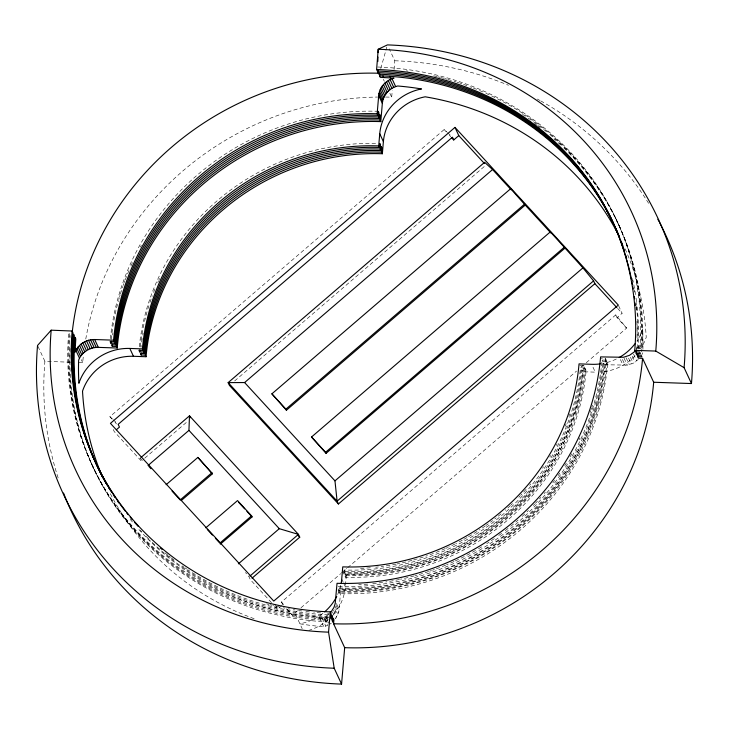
<?xml version="1.0" encoding="UTF-8"?>
<svg xmlns="http://www.w3.org/2000/svg" width="729" height="729" viewBox="0 0 729 729"><rect width="100%" height="100%" fill="white"/><g stroke="black" fill="none" stroke-linecap="round" stroke-linejoin="round"><path stroke-width="0.55" stroke-dasharray="3.65 2.73" d="M638.194 348.854L638.312 346.639A285.157 268.299 -24.9 0 0 637.137 306.827M606.246 360.181L602.054 360.035A246.849 232.259 -24.9 0 1 338.493 586.435L338.147 590.481A251.104 236.26 -24.9 0 0 606.246 360.181L605.517 358.613L601.325 358.468M339.222 588.002A246.849 232.259 -24.9 0 0 602.783 361.602L606.975 361.748L607.704 363.315A251.104 236.26 -24.9 0 1 339.605 593.625L338.876 592.048L339.222 588.002L338.493 586.435M339.605 593.625L339.951 589.57A246.849 232.259 -24.9 0 0 603.512 363.179L607.704 363.315M332.442 611.886L335.632 618.757L338.848 611.339L340.68 591.146L339.951 589.57M579.774 365.448L583.975 365.594L584.704 367.161A225.571 212.239 -24.9 0 1 343.869 574.042L344.216 569.996A221.315 208.23 -24.9 0 0 580.266 369.603M344.945 571.563A221.315 208.23 -24.9 0 0 581.232 368.582L585.433 368.728L586.162 370.296A225.571 212.239 -24.9 0 1 345.327 577.186L344.598 575.609L344.945 571.563L344.216 569.996M345.327 577.186L345.664 573.131A221.315 208.23 -24.9 0 0 581.961 370.159L586.162 370.296M333.709 614.237A49.809 46.866 -24.9 0 0 345.364 586.845L346.393 574.707L345.664 573.131M385.559 97.048A289.413 272.3 -24.9 0 1 391.692 97.194L392.257 90.578M394.052 69.601L394.799 60.771L389.277 48.861M380.775 68.508L385.614 51.331M385.923 50.265L386.826 47.039M636.025 350.139L639.178 344.881L639.041 348.207L638.312 346.639M641.957 354.576L642.823 352.727M340.68 591.146A246.849 232.259 -24.9 0 0 604.232 364.746L627.259 365.111L633.191 363.142L638.267 359.506M112.093 419.102L109.888 416.696L444.161 129.552L446.64 131.84M113.296 429.527L114.243 431.577L141.371 461.083L143.923 458.896M144.779 458.158L187.362 421.572M234.638 380.966L485.049 165.866M282.77 604.806L281.485 602.026L615.759 314.882L626.612 328.068L584.284 364.427M274.541 605.99L277.567 609.28L282.032 605.444M626.612 328.068L617.044 317.662L622.11 313.315L618.31 305.087M286.451 608.806L292.338 615.212L297.523 610.765M300.977 607.795L340.707 573.659M341.573 572.921L346.758 568.465M347.615 567.727L576.511 371.097M580.831 367.389L583.428 365.165M329.253 614.009L324.086 617.518L320.149 618.921A285.157 268.299 -24.9 0 0 327.029 619.404M329.563 624.37L331.294 623.195M322.92 613.28A49.809 46.866 -24.9 0 1 299.92 623.805A285.157 268.299 -24.9 0 0 323.794 626.767L327.722 625.364L324.086 617.518M584.704 367.161L580.503 367.015L581.232 368.582M346.393 574.707A221.315 208.23 -24.9 0 0 582.69 371.726L595.283 372.154L592.094 365.293M37.999 346.448L44.906 361.329L70.467 362.213M78.249 362.477L82.696 362.632A289.413 272.3 -24.9 0 1 83.361 355.88M142.456 460.455L140.068 458.286L141.371 461.083M447.469 132.605L450.777 135.649M109.888 416.696L112.366 418.984M113.195 419.749L117.333 423.558M617.572 308.376L622.11 313.315M444.161 129.552L446.367 131.949M449.31 135.157L450.777 136.751M115.036 422.301L116.503 423.904M271.516 602.692L250.329 579.646L249.036 576.839L245.482 572.511M281.485 602.026L283.654 604.669M287.272 609.061L292.338 615.212M615.613 218.135L616.342 219.702M617.035 221.16L617.8 222.837M618.493 224.295L619.222 225.862M638.322 346.731L639.233 348.69M615.759 314.882L617.044 317.662M633.519 354.021L636.699 360.882M632.271 356.217L635.005 362.094M630.457 357.256L633.191 363.142M628.553 358.112L631.287 363.999M626.111 357.793L629.3 364.655M624.079 358.249L627.259 365.111M622.466 359.47L625.2 365.357M620.397 359.506L623.131 365.393M602.054 360.035L602.783 361.602M603.512 363.179L604.232 364.746M581.961 370.159L582.69 371.726M383.372 79.27L384.292 81.265M389.842 93.212L391.692 97.194M343.869 574.042L343.14 572.475A225.571 212.239 -24.9 0 0 583.975 365.594M341.719 578.999L343.086 581.942M343.541 582.927L345.364 586.845M336.397 603.475L339.122 609.353M336.115 605.453L338.848 611.339M335.158 606.428L338.347 613.289M334.912 609.307L337.645 615.194M333.545 610.155L336.734 617.026M325.927 616.524L329.116 623.386M322.154 618.32L325.799 626.165M319.42 617.354L323.794 626.767M295.555 614.392L302.198 628.708M275.188 604.15L277.567 609.28M81.311 359.643L82.696 362.632M91.316 463.352L92.045 464.929M92.729 466.378L93.503 468.064M94.187 469.522L94.916 471.089M625.163 248.908A285.157 268.299 -24.9 0 1 646.222 337.299A49.809 46.866 -24.9 0 1 640.527 348.954M254.148 618.702A285.157 268.299 -24.9 0 1 109.687 492.43M635.059 355.816A49.809 46.866 -24.9 0 1 600.778 372.054M328.269 619.714A49.809 46.866 -24.9 0 1 308.95 630.33M85.767 339.049A289.413 272.3 -24.9 0 1 377.658 97.048M632.499 278.56A285.157 268.299 -24.9 0 1 635.888 296.976M636.043 298.061A285.157 268.299 -24.9 0 1 636.763 303.537M328.023 617.937A285.157 268.299 -24.9 0 1 138.856 529.445M132.386 521.928A285.157 268.299 -24.9 0 1 130.291 519.367M642.914 349.391A285.157 268.299 -24.9 0 0 642.577 329.453A49.809 46.866 -24.9 0 1 636.882 341.108M616.297 359.033A49.809 46.866 -24.9 0 1 602.619 363.507M58.138 477.85A327.722 308.34 -24.9 0 1 44.906 361.329M394.799 60.771A327.722 308.34 -24.9 0 1 508.468 85.275M537.309 99.044A327.722 308.34 -24.9 0 1 539.852 100.429M540.69 100.903A327.722 308.34 -24.9 0 1 649.812 205.277M585.433 368.728A225.571 212.239 -24.9 0 1 344.598 575.609M141.016 347.305A225.571 212.239 -24.9 0 1 141.226 345.555M141.69 342.056A225.571 212.239 -24.9 0 1 142.21 338.557M142.793 335.067A225.571 212.239 -24.9 0 1 143.112 333.326M140.187 346.612A225.571 212.239 -24.9 0 1 149.099 305.059M149.928 302.517A225.571 212.239 -24.9 0 1 152.306 295.774M153.582 292.429A225.571 212.239 -24.9 0 1 155.596 287.445M157.737 282.506A225.571 212.239 -24.9 0 1 158.475 280.865M158.858 280.054A225.571 212.239 -24.9 0 1 159.615 278.423M139.275 346.794A225.571 212.239 -24.9 0 1 377.048 143.349M569.714 413.881A221.315 208.23 -24.9 0 1 568.866 416.368M566.132 423.777A221.315 208.23 -24.9 0 1 565.157 426.219M557.093 443.852A221.315 208.23 -24.9 0 1 556.273 445.419M550.677 455.479A221.315 208.23 -24.9 0 1 549.766 457.01M543.552 466.742A221.315 208.23 -24.9 0 1 542.549 468.218M530.739 483.901A221.315 208.23 -24.9 0 1 529.6 485.277M526.101 489.35A221.315 208.23 -24.9 0 1 522.511 493.351M521.9 494.016A221.315 208.23 -24.9 0 1 520.67 495.319M520.059 495.975A221.315 208.23 -24.9 0 1 518.811 497.269M512.451 503.611A221.315 208.23 -24.9 0 1 511.147 504.851M510.491 505.47A221.315 208.23 -24.9 0 1 505.161 510.309M501.06 513.836A221.315 208.23 -24.9 0 1 496.877 517.262M496.167 517.818A221.315 208.23 -24.9 0 1 494.754 518.939M492.604 520.588A221.315 208.23 -24.9 0 1 490.444 522.219M488.266 523.823A221.315 208.23 -24.9 0 1 486.061 525.409M485.323 525.928A221.315 208.23 -24.9 0 1 479.345 529.992M477.067 531.477A221.315 208.23 -24.9 0 1 467.799 537.118M467.016 537.574A221.315 208.23 -24.9 0 1 463.07 539.779M462.277 540.216A221.315 208.23 -24.9 0 1 455.862 543.57M455.051 543.98A221.315 208.23 -24.9 0 1 448.517 547.105M447.697 547.488A221.315 208.23 -24.9 0 1 446.048 548.226M445.219 548.6A221.315 208.23 -24.9 0 1 425.836 556.163M423.257 557.02A221.315 208.23 -24.9 0 1 412.869 560.154M412.003 560.391A221.315 208.23 -24.9 0 1 402.362 562.806M399.72 563.389A221.315 208.23 -24.9 0 1 397.068 563.936M396.184 564.118A221.315 208.23 -24.9 0 1 381.076 566.606M378.397 566.943A221.315 208.23 -24.9 0 1 375.708 567.244M370.341 567.763A221.315 208.23 -24.9 0 1 360.49 568.374M606.975 361.748A251.104 236.26 -24.9 0 1 338.876 592.048M112.612 334.976A251.104 236.26 -24.9 0 1 112.867 333.025M111.209 339.258A251.104 236.26 -24.9 0 1 118.499 300.548M118.763 299.592A251.104 236.26 -24.9 0 1 119.301 297.687M119.583 296.739A251.104 236.26 -24.9 0 1 120.148 294.835M120.44 293.887A251.104 236.26 -24.9 0 1 122.9 286.333M123.219 285.394A251.104 236.26 -24.9 0 1 123.884 283.517M124.222 282.579A251.104 236.26 -24.9 0 1 124.905 280.711M125.251 279.781A251.104 236.26 -24.9 0 1 129.343 269.602M130.947 265.939A251.104 236.26 -24.9 0 1 133.042 261.392M140.36 247.122A251.104 236.26 -24.9 0 1 141.335 245.363M605.517 358.613A251.104 236.26 -24.9 0 1 338.438 588.95M110.38 338.666A251.104 236.26 -24.9 0 1 378.214 111.291M592.458 405.042A246.849 232.259 -24.9 0 1 591.893 406.91M591.602 407.839A246.849 232.259 -24.9 0 1 591.009 409.698M590.709 410.627A246.849 232.259 -24.9 0 1 590.098 412.486M579.919 437.956A246.849 232.259 -24.9 0 1 579.081 439.742M571.828 453.748A246.849 232.259 -24.9 0 1 569.367 458.04M566.305 463.125A246.849 232.259 -24.9 0 1 564.729 465.649M559.808 473.094A246.849 232.259 -24.9 0 1 558.104 475.545M554.605 480.375A246.849 232.259 -24.9 0 1 552.819 482.771M545.356 492.121A246.849 232.259 -24.9 0 1 544.071 493.642M540.8 497.415A246.849 232.259 -24.9 0 1 539.469 498.909M537.446 501.133A246.849 232.259 -24.9 0 1 535.405 503.329M534.712 504.058A246.849 232.259 -24.9 0 1 533.327 505.498M528.388 510.482A246.849 232.259 -24.9 0 1 526.958 511.876M524.78 513.954A246.849 232.259 -24.9 0 1 520.351 518.037M518.1 520.041A246.849 232.259 -24.9 0 1 515.822 522.019M513.526 523.969A246.849 232.259 -24.9 0 1 508.86 527.796M508.067 528.425A246.849 232.259 -24.9 0 1 504.896 530.903M501.689 533.327A246.849 232.259 -24.9 0 1 497.615 536.298M494.317 538.622A246.849 232.259 -24.9 0 1 486.772 543.652M481.641 546.859A246.849 232.259 -24.9 0 1 476.429 549.948M475.554 550.45A246.849 232.259 -24.9 0 1 454.923 561.084M454.003 561.512A246.849 232.259 -24.9 0 1 446.604 564.747M445.674 565.139A246.849 232.259 -24.9 0 1 435.331 569.176M434.384 569.513A246.849 232.259 -24.9 0 1 432.479 570.196M431.522 570.534A246.849 232.259 -24.9 0 1 429.618 571.19M428.661 571.509A246.849 232.259 -24.9 0 1 418.072 574.816M417.106 575.099A246.849 232.259 -24.9 0 1 415.166 575.637M414.19 575.91A246.849 232.259 -24.9 0 1 400.494 579.245M399.51 579.455A246.849 232.259 -24.9 0 1 385.659 581.988M382.679 582.435A246.849 232.259 -24.9 0 1 370.724 583.856M367.726 584.12A246.849 232.259 -24.9 0 1 358.732 584.722M549.803 134.446A289.413 272.3 -24.9 0 1 641.383 351.825M327.749 620.452A289.413 272.3 -24.9 0 1 70.139 335.586M522.565 114.353A289.413 272.3 -24.9 0 1 525.409 116.212M528.224 118.107A289.413 272.3 -24.9 0 1 547.206 132.286M568.675 152.78A289.413 272.3 -24.9 0 1 642.34 350.011M328.478 622.019A289.413 272.3 -24.9 0 1 70.148 348.426M534.512 123.556A289.413 272.3 -24.9 0 1 537.255 125.552M538.157 126.226A289.413 272.3 -24.9 0 1 539.97 127.584M553.949 138.938A289.413 272.3 -24.9 0 1 555.644 140.424M558.15 142.674A289.413 272.3 -24.9 0 1 560.637 144.953M563.891 148.042A289.413 272.3 -24.9 0 1 567.891 151.987M632.471 280.218A285.157 268.299 -24.9 0 1 632.909 282.378M634.303 289.96A285.157 268.299 -24.9 0 1 634.658 292.138M636.034 301.961A285.157 268.299 -24.9 0 1 636.408 305.26M636.526 306.353A285.157 268.299 -24.9 0 1 637.41 348.398M328.159 616.406A285.157 268.299 -24.9 0 1 149.563 539.843M148.78 539.068A285.157 268.299 -24.9 0 1 144.898 535.141M141.854 531.942A285.157 268.299 -24.9 0 1 140.351 530.32M485.869 93.294A289.413 272.3 -24.9 0 1 640.736 349.127M327.895 618.921A289.413 272.3 -24.9 0 1 69.419 334.019L68.69 332.451A289.413 272.3 -24.9 0 0 329.79 617.463M406.281 70.877A289.413 272.3 -24.9 0 1 408.012 71.105M433.655 75.789A289.413 272.3 -24.9 0 1 437.026 76.581M437.874 76.791A289.413 272.3 -24.9 0 1 440.389 77.42M441.227 77.639A289.413 272.3 -24.9 0 1 443.742 78.304M444.572 78.522A289.413 272.3 -24.9 0 1 447.077 79.215M447.907 79.452A289.413 272.3 -24.9 0 1 456.172 81.949M456.992 82.213A289.413 272.3 -24.9 0 1 459.452 83.015M460.272 83.288A289.413 272.3 -24.9 0 1 461.904 83.835M463.535 84.4A289.413 272.3 -24.9 0 1 469.203 86.45M470.005 86.751A289.413 272.3 -24.9 0 1 471.608 87.362M473.212 87.981A289.413 272.3 -24.9 0 1 478.789 90.232M479.582 90.56A289.413 272.3 -24.9 0 1 485.095 92.938M636.016 306.982A285.157 268.299 -24.9 0 1 636.299 310.281M636.955 321.325A285.157 268.299 -24.9 0 1 636.991 340.17M636.681 346.831A285.157 268.299 -24.9 0 1 636.535 349.054M328.296 614.875A285.157 268.299 -24.9 0 1 190.424 571.463M189.485 570.862A285.157 268.299 -24.9 0 1 187.626 569.641M186.697 569.021A285.157 268.299 -24.9 0 1 184.847 567.773M183.927 567.144A285.157 268.299 -24.9 0 1 182.095 565.877M173.994 559.981A285.157 268.299 -24.9 0 1 171.351 557.958M170.477 557.275A285.157 268.299 -24.9 0 1 168.736 555.89M167.87 555.197A285.157 268.299 -24.9 0 1 163.588 551.671M377.686 67.013A289.413 272.3 -24.9 0 1 639.934 348.681M329.289 613.381A285.157 268.299 -24.9 0 1 327.567 613.308M320.678 612.907A285.157 268.299 -24.9 0 1 313.807 612.342M309.524 611.913A285.157 268.299 -24.9 0 1 305.26 611.412M301.852 610.966A285.157 268.299 -24.9 0 1 298.453 610.483M295.063 609.954A285.157 268.299 -24.9 0 1 293.368 609.681M289.987 609.098A285.157 268.299 -24.9 0 1 288.301 608.788M284.939 608.141A285.157 268.299 -24.9 0 1 283.262 607.804M279.918 607.102A285.157 268.299 -24.9 0 1 273.257 605.571M272.154 605.298A285.157 268.299 -24.9 0 1 269.949 604.742M268.846 604.459A285.157 268.299 -24.9 0 1 266.65 603.876M340.735 585.305A49.809 46.866 -24.9 0 1 337.664 594.472"/><path stroke-width="1.09" d="M377.85 61.464L377.977 57.026M378.105 52.579L378.205 49.253L387.436 44.897A327.722 308.34 -24.9 0 1 684.094 367.671L691.457 383.545L653.676 382.242A289.413 272.3 -24.9 0 1 344.68 647.68L341.564 684.103A327.722 308.34 -24.9 0 1 63.532 493.014M252.034 578.179L299.737 537.209L298.425 534.384L279.289 528.68L188.939 430.374L189.476 415.84L140.916 457.548M104.211 480.037A285.157 268.299 -24.9 0 1 74.413 347.286L75.069 337.299L75.798 338.876L75.005 352.189C78.085 344.398 86.35 339.185 94.688 339.523L113.587 340.17A246.849 232.259 -24.9 0 1 377.139 113.77L378.697 95.554C379.362 87.225 385.987 80.062 394.024 78.14L380.246 77.338L379.517 75.77L379.691 73.747M618.365 235.039A285.157 268.299 -24.9 0 0 377.34 71.068L376.611 69.492L378.205 49.253A306.481 288.365 -24.9 0 1 655.772 351.068L684.094 367.671M653.676 382.242L642.577 358.34L638.376 358.194L637.647 356.627L637.829 354.403M334.201 668.229A327.722 308.34 -24.9 0 1 37.544 345.455L51.176 330.182L72.153 331.03A285.157 268.299 -24.9 0 0 330.283 611.877L328.56 632.116L334.201 668.229L341.564 684.103M618.575 235.13A285.157 268.299 -24.9 0 0 378.798 74.203L378.069 72.636L378.242 70.613M344.68 647.68L333.581 623.769L333.928 619.723L333.199 618.156L332.852 622.202L332.123 620.634L332.47 616.588L331.741 615.021L331.394 619.067L330.665 617.499L331.012 613.444L330.283 611.877M378.597 116.913A246.849 232.259 -24.9 0 0 115.036 343.304L110.844 343.168L110.115 341.591L114.316 341.737A246.849 232.259 -24.9 0 1 377.868 115.337L378.214 111.291L378.943 112.858L378.597 116.913L379.326 118.481A246.849 232.259 -24.9 0 0 115.765 344.881L111.573 344.735L112.302 346.302L116.494 346.448A246.849 232.259 -24.9 0 1 380.055 120.048L380.401 116.002L379.672 114.435L379.326 118.481M378.706 145.9L379.745 133.762A49.809 46.866 -24.9 0 1 421.535 88.956A285.157 268.299 -24.9 0 0 397.669 85.986C389.632 87.908 383.007 95.071 382.333 103.4L380.784 121.615A246.849 232.259 -24.9 0 0 117.223 348.015L98.333 347.368C89.995 347.031 81.73 352.244 78.641 360.035A285.157 268.299 -24.9 0 0 78.887 383.299A49.809 46.866 -24.9 0 1 129.817 348.444L142.419 348.881A221.315 208.23 -24.9 0 1 378.706 145.9L379.435 147.468A221.315 208.23 -24.9 0 0 143.148 350.449L138.947 350.303L139.676 351.879L143.877 352.016A221.315 208.23 -24.9 0 1 380.164 149.044L380.511 144.989L379.782 143.422L379.435 147.468M381.622 152.179A221.315 208.23 -24.9 0 0 145.326 355.16L141.134 355.014L140.405 353.447L144.597 353.592A221.315 208.23 -24.9 0 1 380.893 150.611L381.24 146.565L381.969 148.133L381.622 152.179L382.351 153.746A221.315 208.23 -24.9 0 0 146.055 356.727L133.462 356.29A49.809 46.866 -24.9 0 0 82.523 391.145A285.157 268.299 -24.9 0 0 101.422 474.488M382.351 153.746L383.39 141.608L379.745 133.762M330.702 612.524L334 607.348L335.203 603.494L337.035 583.3A246.849 232.259 -24.9 0 0 600.596 356.9L623.623 357.265L629.546 355.296L634.622 351.66M454.987 127.384L110.434 423.367L273.758 601.07L618.31 305.087L454.987 127.384L458.787 135.612L484.402 163.478M116.476 429.663L119.447 427.103L118.162 424.324L452.436 137.18L453.72 139.959L458.787 135.612M148.023 465.512L188.939 430.374M564.866 248.206L326.063 453.338L311.529 437.008L550.331 231.877L582.936 267.871L593.57 280.875L594.873 283.681L338.42 503.976L229.453 385.422L228.15 382.616L244.607 382.552L492.567 169.547L511.175 189.795L510.674 188.711L271.881 393.842L286.424 410.217L525.226 205.086L510.674 188.711M166.13 484.685L197.878 457.411L212.431 473.777L181.539 500.313M211.929 472.693L180.181 499.966L172.053 491.118M286.424 410.217L285.923 409.133L524.725 204.002M205.788 527.842L237.536 500.577L251.578 515.859L252.07 516.907L220.322 544.171M251.578 515.859L219.839 543.132L215.401 538.303M326.063 453.338L325.581 452.29L564.374 247.158M238.392 563.836L279.289 528.68M338.42 503.976L337.099 501.16L334.966 480.858L582.936 267.871M249.883 576.11L298.425 534.384L189.476 415.84L190.342 417.717M593.57 280.875L337.099 501.16L228.15 382.616L484.612 162.312L492.567 169.547M376.611 69.492A285.157 268.299 -24.9 0 1 634.74 350.348L655.726 351.068M636.371 351.269A285.157 268.299 -24.9 0 1 636.189 353.492L640.39 353.629L639.661 352.061L635.469 351.916L634.74 350.348M637.647 356.627L641.848 356.773L641.119 355.205L636.918 355.059L636.189 353.492M379.517 75.77L389.86 76.308A285.157 268.299 -24.9 0 1 619.304 236.697M525.226 205.086L550.814 232.925L550.331 231.877M594.873 283.681L616.816 307.547M451.515 137.553L453.72 139.959M271.881 393.842L285.923 409.133M311.529 437.008L325.581 452.29M244.607 382.552L334.966 480.858M298.207 535.533L299.737 537.209M212.431 473.777L197.878 457.411M238.757 502.427L244.671 508.86M246.894 511.275L252.07 516.907M207.264 529.454L212.44 535.086M148.771 466.323L151.003 468.756M392.029 78.75L395.665 86.596M389.86 76.308L390.589 77.885M390.097 79.552L393.733 87.398M388.256 80.545L391.892 88.391M386.525 81.721L390.161 89.567M382.971 75.916L383.7 77.484M384.921 83.051L388.566 90.897M383.472 84.537L387.117 92.383M382.187 86.159L385.832 94.005M381.085 87.89L384.73 95.736M380.173 89.722L383.818 97.568M379.472 91.617L383.117 99.463M378.971 93.576L382.616 101.422M378.697 95.554L382.333 103.4M377.139 113.77L377.868 115.337M380.055 120.048L380.784 121.615M380.164 149.044L380.893 150.611M142.419 348.881L143.148 350.449M143.877 352.016L144.597 353.592M145.326 355.16L146.055 356.727M129.817 348.444L133.462 356.29M113.587 340.17L114.316 341.737M115.036 343.304L115.765 344.881M116.494 346.448L117.223 348.015M94.688 339.523L98.333 347.368M92.619 339.559L96.264 347.405M90.56 339.805L94.196 347.651M88.519 340.261L92.164 348.107M86.532 340.917L90.177 348.763M84.628 341.773L88.273 349.619M82.814 342.812L86.459 350.658M81.119 344.033L84.755 351.879M79.552 345.409L83.197 353.255M72.153 331.03L72.882 332.597A285.157 268.299 -24.9 0 0 103.6 478.224M78.149 346.931L81.794 354.777M74.805 340.634L75.534 342.202M76.91 348.58L80.555 356.426M74.413 347.286L75.133 348.863M75.862 350.339L79.497 358.185M102.707 477.522A285.157 268.299 -24.9 0 1 101.85 475.508M618.566 235.039A285.157 268.299 -24.9 0 0 425.18 96.802A49.809 46.866 -24.9 0 0 383.39 141.608M341.163 583.218A49.809 46.866 -24.9 0 0 341.719 578.999L342.758 566.861A221.315 208.23 -24.9 0 0 579.045 363.88L591.638 364.309A49.809 46.866 -24.9 0 0 600.432 363.862M336.725 596.422A49.809 46.866 -24.9 0 1 324.624 611.868M634.977 343.787A49.809 46.866 -24.9 0 1 619.24 357.483M642.577 358.34A289.413 272.3 -24.9 0 1 333.581 623.769M72.262 331.977A289.413 272.3 -24.9 0 1 378.843 73.237M621.746 242.821A285.157 268.299 -24.9 0 1 622.903 245.901M105.787 482.926A285.157 268.299 -24.9 0 1 104.73 481.003M659.59 222.573A327.722 308.34 -24.9 0 1 691.457 383.545M657.822 219.229A327.722 308.34 -24.9 0 1 659.153 221.734M328.551 632.152A306.481 288.365 -24.9 0 1 51.176 330.182M141.134 355.014A225.571 212.239 -24.9 0 1 141.289 353.255M139.676 351.879A225.571 212.239 -24.9 0 1 139.831 350.12M112.302 346.302A251.104 236.26 -24.9 0 1 112.476 344.352M110.844 343.168A251.104 236.26 -24.9 0 1 111.018 341.208M618.994 236.141A285.157 268.299 -24.9 0 1 619.814 238.183M621.017 241.244A285.157 268.299 -24.9 0 1 622.174 244.333M623.295 247.432A285.157 268.299 -24.9 0 1 624.37 250.539M110.006 489.915A285.157 268.299 -24.9 0 1 108.876 488.029M107.218 485.186A285.157 268.299 -24.9 0 1 105.596 482.316M105.058 481.359A285.157 268.299 -24.9 0 1 104.001 479.436M103.482 478.47A285.157 268.299 -24.9 0 1 74.34 335.732L73.611 334.164A285.157 268.299 -24.9 0 0 104.329 479.791M378.069 72.636A285.157 268.299 -24.9 0 1 619.085 236.615M620.288 239.677A285.157 268.299 -24.9 0 1 623.641 248.972M625.682 255.241A285.157 268.299 -24.9 0 1 626.639 258.394M118.9 503.056A285.157 268.299 -24.9 0 1 117.642 501.251M115.173 497.615A285.157 268.299 -24.9 0 1 113.36 494.854M111.592 492.084A285.157 268.299 -24.9 0 1 110.425 490.216M109.277 488.339A285.157 268.299 -24.9 0 1 107.035 484.566M106.489 483.619A285.157 268.299 -24.9 0 1 104.867 480.748M618.766 236.059A285.157 268.299 -24.9 0 1 626.521 258.932M626.822 259.989A285.157 268.299 -24.9 0 1 627.414 262.112M627.696 263.169A285.157 268.299 -24.9 0 1 631.451 279.234M632.079 282.478A285.157 268.299 -24.9 0 1 632.471 284.647M632.845 286.825A285.157 268.299 -24.9 0 1 633.209 288.994M634.303 296.639A285.157 268.299 -24.9 0 1 634.576 298.826M635.068 303.218A285.157 268.299 -24.9 0 1 635.287 305.415M162.011 549.393A285.157 268.299 -24.9 0 1 160.325 547.953M138.155 526.374A285.157 268.299 -24.9 0 1 134.482 522.256M132.323 519.75A285.157 268.299 -24.9 0 1 130.199 517.216M128.104 514.656A285.157 268.299 -24.9 0 1 126.737 512.943M125.37 511.211A285.157 268.299 -24.9 0 1 120.085 504.167M118.171 501.488A285.157 268.299 -24.9 0 1 116.294 498.773M115.674 497.871A285.157 268.299 -24.9 0 1 104.138 479.181"/></g></svg>
